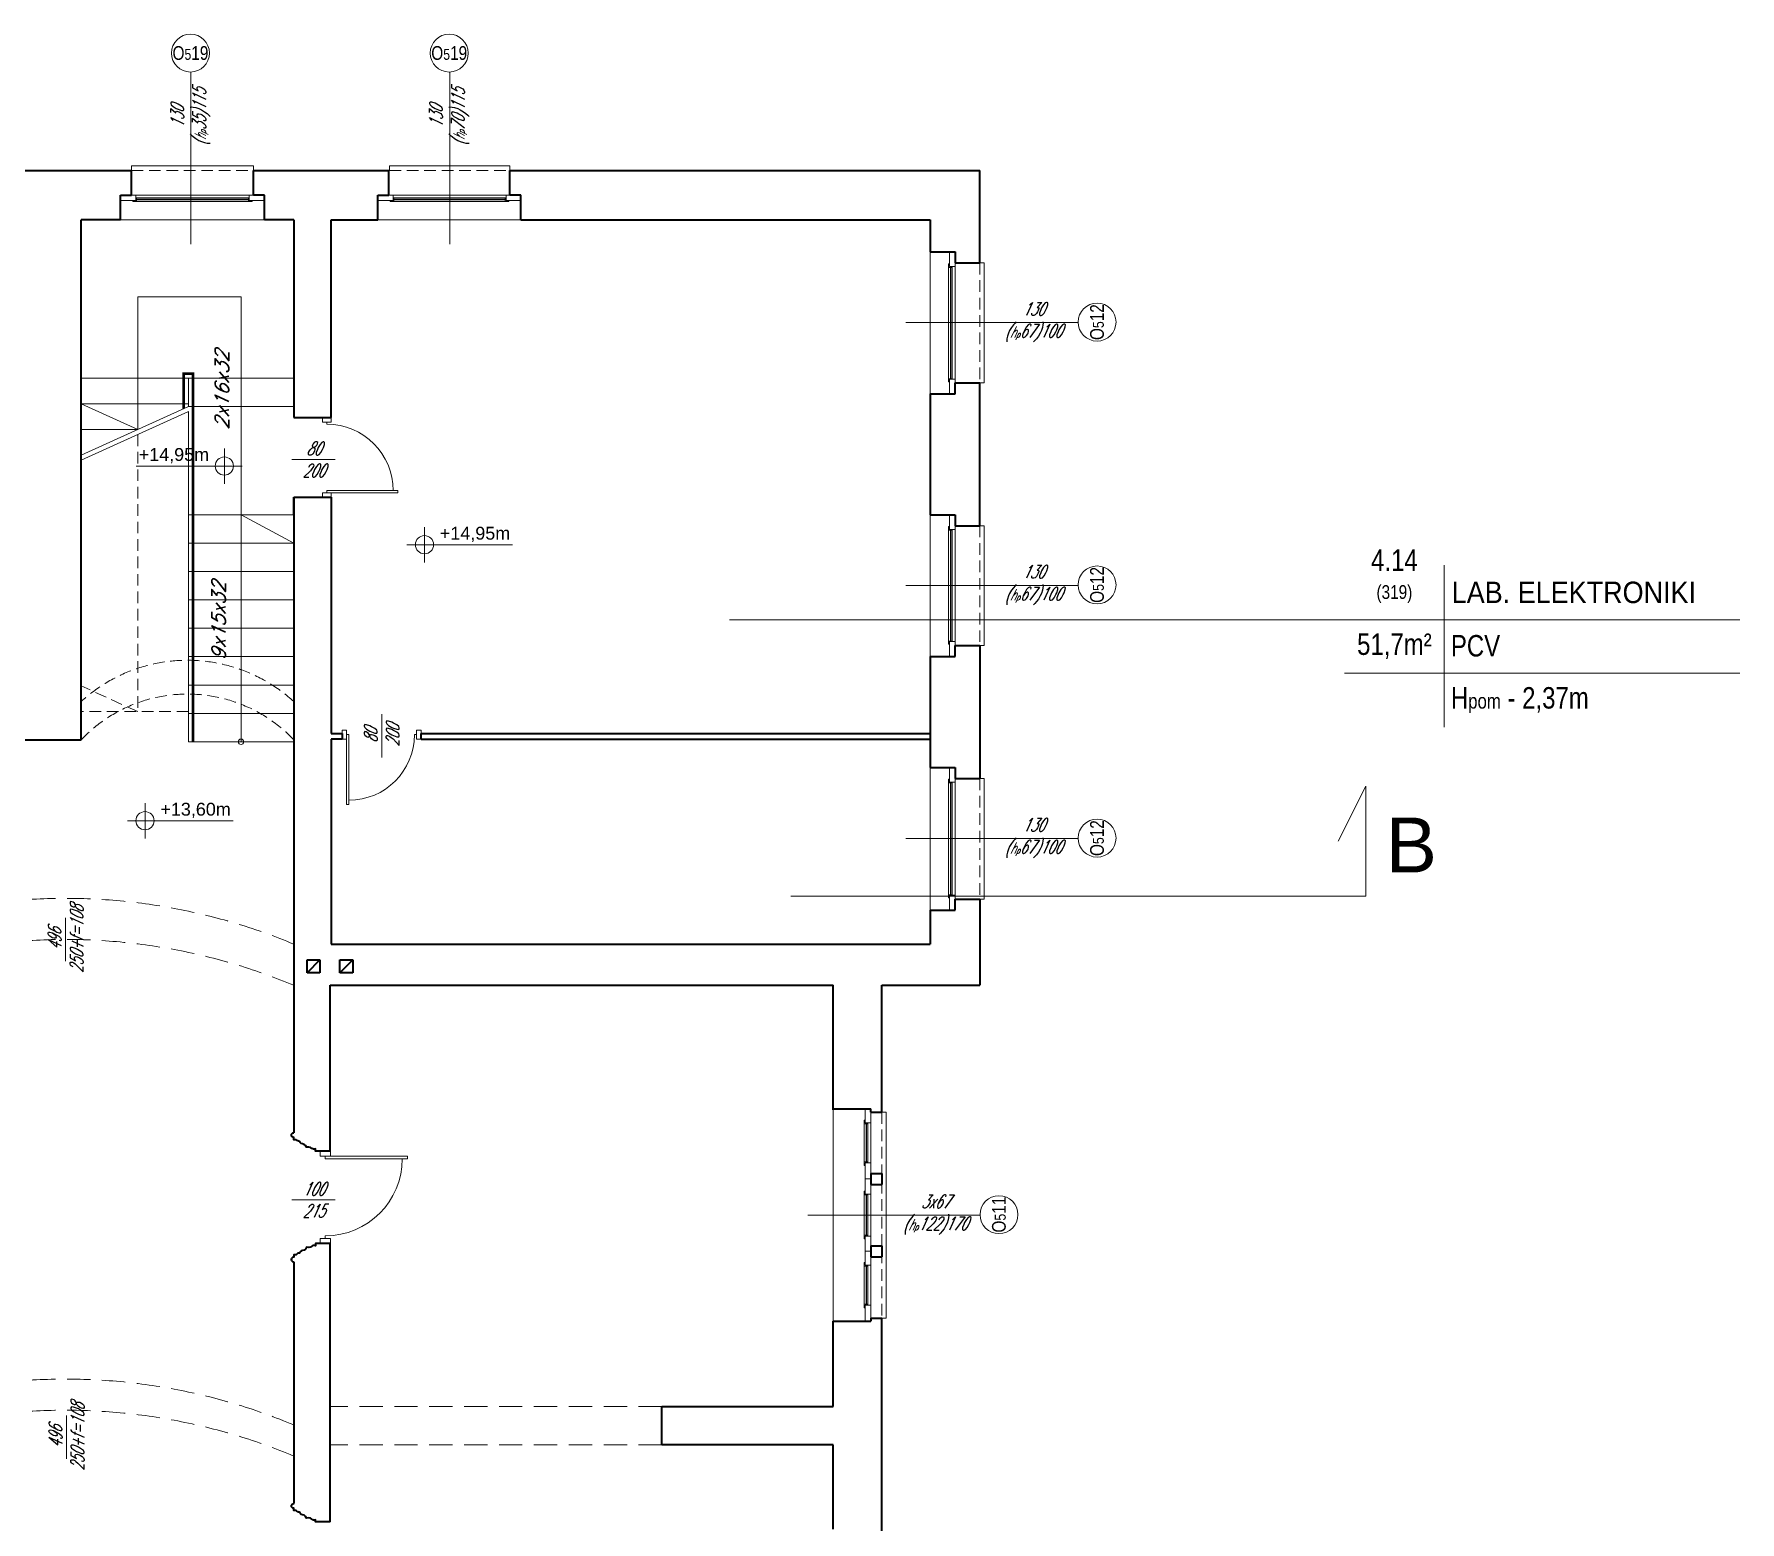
# Model space of a CAD drawing. Header units: millimetres. Extents: x -18485 to 40303, y -22087 to 35064.
# Drawn here: x 12946 to 14808, y -8479 to -6854 of the extents above; entities that cross this region are included whole.
import ezdxf
from ezdxf.enums import TextEntityAlignment as Align

# ---------------------------------------------------------------- set-up
doc = ezdxf.new("R2010")
doc.units = ezdxf.units.MM
doc.linetypes.add('DASHED', pattern=[19.05, 12.7, -6.35])
doc.layers.get('0').update_dxf_attribs({"lineweight": 25})
for name, color, linetype, lineweight in [('03-01_okna', 5, 'Continuous', 15), ('03_drzwi', 1, 'Continuous', 0), ('04-1_widok', 251, 'Continuous', 5), ('04-2_nad', 251, 'DASHED', 5), ('05-03_opis', 10, 'Continuous', 5), ('31 piętro III - ściany', 2, 'Continuous', 35), ('34 piętro III - przerywane', 5, 'DASHED', 5), ('inw03-02_schody', 6, 'Continuous', 5)]:
    doc.layers.add(name, color=color, linetype=linetype, lineweight=lineweight)
doc.styles.add('APLUS', font='arial.ttf', dxfattribs={"width": 0.6})
doc.styles.add('arial', font='arial.ttf')
doc.styles.add('ariel', font='arial.ttf', dxfattribs={"width": 0.8})
doc.styles.add('ariel_wym', font='simplex.shx', dxfattribs={"width": 0.65, "oblique": 25})

# ---------------------------------------------------------------- blocks, each defined once
blk = doc.blocks.new('*U1449')
blk.add_line((0, 0.375), (0, 0.4))
at = {"ltscale": 0.8}
blk.add_lwpolyline([(-0.05, 0.4), (-0.05, 0.45), (0.05, 0.45), (0.05, 0.4)], close=True, dxfattribs=at)
blk.add_lwpolyline([(0, -0.4), (0, -0.375), (-0.8, -0.375), (-0.8, -0.4), (-0.05, -0.4), (0.05, -0.4), (0.05, -0.45), (-0.05, -0.45), (-0.05, -0.4)])
blk.add_arc((0, -0.375), 0.75, 90, 180)
blk = doc.blocks.new('kota rzutowa')
at = {"ltscale": 0.5}
for p, q in [((0, -20.6), (0, 20.6)), ((-20.6, 0), (102.8, 0))]:
    blk.add_line(p, q, dxfattribs=at)
blk.add_circle((0, 0), 10.6, dxfattribs=at)
at = {"ltscale": 0.5, "style": 'arial'}
blk.add_attdef('POZ._POSADKI_WYKOŃCZONWJ', text='', height=15, dxfattribs=at).set_placement((17.9, 1.4), align=Align.BOTTOM_LEFT)
blk.add_attdef('POZ._POSADZKI_KONSTRUKCJA', text='', height=15, dxfattribs=at).set_placement((17, -5), align=Align.TOP_LEFT)
blk = doc.blocks.new('*U1455')
blk.add_lwpolyline([(0, 0), (-1, 0), (-1, 1), (-0.75, 0.5)])
at = {"style": 'APLUS'}
blk.add_attdef('L1', text='', height=0.5, dxfattribs=at).set_placement((-1.415, 0.466), align=Align.MIDDLE_CENTER)

msp = doc.modelspace()

# ---------------------------------------------------------------- linework, layer by layer
at = {"layer": '03-01_okna', "linetype": 'Continuous', "lineweight": 0}
for p, q in [((13052.6, -7002.7), (13052.6, -6997.7)), ((13052.6, -6997.7), (13185.6, -6997.7)), ((13185.6, -7002.7), (13185.6, -6997.7)), ((13334.1, -7002.7), (13334.1, -6997.7)), ((13334.1, -6997.7), (13465.6, -6997.7)), ((13465.6, -7002.7), (13465.6, -6997.7)), ((13181.1, -7029.7), (13057.1, -7029.7)), ((13057.1, -7032.7), (13181.1, -7032.7)), ((13058.1, -7036.7), (13058.1, -7032.7)), ((13058.1, -7034.2), (13180.1, -7034.2)), ((13058.1, -7034.7), (13180.1, -7034.7)), ((13180.1, -7036.7), (13180.1, -7032.7)), ((13461.6, -7029.7), (13338.1, -7029.7)), ((13338.1, -7032.7), (13461.6, -7032.7)), ((13339.1, -7036.7), (13339.1, -7032.7)), ((13339.1, -7034.2), (13460.6, -7034.2)), ((13339.1, -7034.7), (13460.6, -7034.7)), ((13460.6, -7036.7), (13460.6, -7032.7)), ((13944.6, -7108.7), (13948.6, -7108.7)), ((13946.6, -7108.7), (13946.6, -7230.2)), ((13947.1, -7108.7), (13947.1, -7230.2)), ((13948.6, -7107.7), (13948.6, -7230.7)), ((13951.6, -7230.7), (13951.6, -7107.7)), ((13978.6, -7103.7), (13983.6, -7103.7)), ((13983.6, -7103.7), (13983.6, -7234.7)), ((13944.6, -7230.2), (13948.6, -7230.2)), ((13978.6, -7234.7), (13983.6, -7234.7)), ((13978.6, -7390.7), (13983.6, -7390.7)), ((13983.6, -7390.7), (13983.6, -7521.7)), ((13944.6, -7395.7), (13948.6, -7395.7)), ((13946.6, -7395.7), (13946.6, -7516.7)), ((13947.1, -7395.7), (13947.1, -7516.7)), ((13948.6, -7394.7), (13948.6, -7517.2)), ((13951.6, -7517.2), (13951.6, -7394.7)), ((13944.6, -7516.7), (13948.6, -7516.7)), ((13978.6, -7521.7), (13983.6, -7521.7)), ((13944.6, -7671.7), (13948.6, -7671.7)), ((13946.6, -7671.7), (13946.6, -7793.7)), ((13947.1, -7671.7), (13947.1, -7793.7)), ((13948.6, -7670.7), (13948.6, -7794.2)), ((13951.6, -7794.2), (13951.6, -7670.7)), ((13978.6, -7666.7), (13983.6, -7666.7)), ((13983.6, -7666.7), (13983.6, -7798.7)), ((13944.6, -7793.7), (13948.6, -7793.7)), ((13978.6, -7798.7), (13983.6, -7798.7)), ((13852.6, -8043.9), (13856.6, -8043.9)), ((13854.6, -8043.9), (13854.6, -8085.4)), ((13855.1, -8043.9), (13855.1, -8085.4)), ((13856.6, -8042.9), (13856.6, -8086.4)), ((13859.6, -8086.4), (13859.6, -8042.9)), ((13871.6, -8031.1), (13876.6, -8031.1)), ((13876.6, -8031.1), (13876.6, -8256.1)), ((13852.6, -8085.4), (13856.6, -8085.4)), ((13852.6, -8121.6), (13856.6, -8121.6)), ((13854.6, -8165.6), (13854.6, -8121.6)), ((13855.1, -8165.6), (13855.1, -8121.6)), ((13856.6, -8166.6), (13856.6, -8120.6)), ((13859.6, -8120.6), (13859.6, -8166.6)), ((13852.6, -8165.6), (13856.6, -8165.6)), ((13852.6, -8199.4), (13856.6, -8199.4)), ((13854.6, -8199.4), (13854.6, -8240.9)), ((13855.1, -8199.4), (13855.1, -8240.9)), ((13856.6, -8198.4), (13856.6, -8241.9)), ((13859.6, -8241.9), (13859.6, -8198.4)), ((13852.6, -8240.9), (13856.6, -8240.9)), ((13871.6, -8256.1), (13876.6, -8256.1))]:
    msp.add_line(p, q, dxfattribs=at)
at = {"layer": '03-01_okna', "linetype": 'DASHED'}
for p, q in [((13052.6, -7002.7), (13185.6, -7002.7)), ((13334.1, -7002.7), (13465.6, -7002.7)), ((13978.6, -7103.7), (13978.6, -7234.7)), ((13978.6, -7390.7), (13978.6, -7521.7)), ((13978.6, -7666.7), (13978.6, -7798.7)), ((13871.6, -8031.1), (13871.6, -8256.1))]:
    msp.add_line(p, q, dxfattribs=at)
at = {"layer": '03-01_okna', "linetype": 'Continuous', "lineweight": 0}
for points in [[(13057.1, -7035.7), (13040.6, -7035.7), (13040.6, -7029.7), (13057.1, -7029.7)], [(13197.6, -7035.7), (13181.1, -7035.7), (13181.1, -7029.7), (13197.6, -7029.7)], [(13338.1, -7035.7), (13321.6, -7035.7), (13321.6, -7029.7), (13338.1, -7029.7)], [(13478.1, -7035.7), (13461.6, -7035.7), (13461.6, -7029.7), (13478.1, -7029.7)], [(13945.6, -7107.7), (13945.6, -7091.2), (13951.6, -7091.2), (13951.6, -7107.7)], [(13945.6, -7247.2), (13945.6, -7230.7), (13951.6, -7230.7), (13951.6, -7247.2)], [(13945.6, -7394.7), (13945.6, -7378.7), (13951.6, -7378.7), (13951.6, -7394.7)], [(13945.6, -7533.7), (13945.6, -7517.2), (13951.6, -7517.2), (13951.6, -7533.7)], [(13945.6, -7670.7), (13945.6, -7654.7), (13951.6, -7654.7), (13951.6, -7670.7)], [(13945.6, -7810.7), (13945.6, -7794.2), (13951.6, -7794.2), (13951.6, -7810.7)], [(13853.6, -8042.9), (13853.6, -8027.6), (13859.6, -8027.6), (13859.6, -8042.9)], [(13853.6, -8104.1), (13853.6, -8086.4), (13859.6, -8086.4), (13859.6, -8104.1)], [(13853.6, -8104.1), (13853.6, -8120.6), (13859.6, -8120.6), (13859.6, -8104.1)], [(13853.6, -8166.6), (13853.6, -8183.1), (13859.6, -8183.1), (13859.6, -8166.6)], [(13853.6, -8198.4), (13853.6, -8183.1), (13859.6, -8183.1), (13859.6, -8198.4)], [(13853.6, -8259.6), (13853.6, -8241.9), (13859.6, -8241.9), (13859.6, -8259.6)]]:
    msp.add_lwpolyline(points, close=True, dxfattribs=at)
for points in [[(13054.1, -7035.7), (13054.1, -7036.7), (13184.1, -7036.7), (13184.1, -7035.7)], [(13335.1, -7035.7), (13335.1, -7036.7), (13464.6, -7036.7), (13464.6, -7035.7)], [(13945.6, -7104.7), (13944.6, -7104.7), (13944.6, -7233.7), (13945.6, -7233.7)], [(13945.6, -7391.7), (13944.6, -7391.7), (13944.6, -7520.2), (13945.6, -7520.2)], [(13945.6, -7667.7), (13944.6, -7667.7), (13944.6, -7797.2), (13945.6, -7797.2)], [(13853.6, -8039.9), (13852.6, -8039.9), (13852.6, -8089.4), (13853.6, -8089.4)], [(13853.6, -8169.6), (13852.6, -8169.6), (13852.6, -8117.6), (13853.6, -8117.6)], [(13853.6, -8195.4), (13852.6, -8195.4), (13852.6, -8244.9), (13853.6, -8244.9)]]:
    msp.add_lwpolyline(points, dxfattribs=at)
at = {"layer": '04-1_widok'}
for p, q in [((13197.6, -7056.7), (13040.6, -7056.7)), ((13478.1, -7056.7), (13321.6, -7056.7)), ((13924.6, -7247.2), (13924.6, -7091.2)), ((13924.6, -7533.7), (13924.6, -7378.7)), ((13924.6, -7810.7), (13924.6, -7654.7)), ((13818.6, -8259.6), (13818.6, -8027.6))]:
    msp.add_line(p, q, dxfattribs=at)
at = {"layer": '04-2_nad', "ltscale": 2}
for p, q in [((13631.6, -8352.6), (13269.6, -8352.6)), ((13631.6, -8394.6), (13269.6, -8394.6))]:
    msp.add_line(p, q, dxfattribs=at)
for centre in [(12980.6, -8442.7), (12980.6, -8487.6), (12980.6, -8967.7), (12980.6, -9001.7)]:
    msp.add_arc(centre, 645, 67.2916, 112.7084, dxfattribs=at)
at = {"layer": '05-03_opis', "lineweight": 0}
for p, q in [((13117.4, -7083.3), (13117.4, -6895.2)), ((13399.9, -7083.3), (13399.9, -6895.2)), ((13898, -7168.9), (14086, -7168.9)), ((13274.8, -7318.4), (13227.6, -7318.4)), ((13898, -7455.9), (14086, -7455.9)), ((13325.7, -7596.6), (13325.7, -7643.8)), ((13898, -7732.4), (14086, -7732.4)), ((12980.6, -7819), (12980.6, -7866.2)), ((13274.8, -8126.9), (13227.6, -8126.9)), ((13790.9, -8143.6), (13978.9, -8143.6)), ((12981.6, -8362.5), (12981.6, -8409.7))]:
    msp.add_line(p, q, dxfattribs=at)
at = {"layer": '05-03_opis'}
for p, q in [((14485.7, -7434), (14485.7, -7610.7)), ((13705.4, -7493.4), (14808.5, -7493.4)), ((14376.8, -7551.8), (14808.5, -7551.8)), ((14280, -7795.3), (13772.5, -7795.3))]:
    msp.add_line(p, q, dxfattribs=at)
at = {"layer": '05-03_opis', "lineweight": 0}
for centre in [(13116.9, -6874.6), (13399.4, -6874.6), (14106.7, -7168.4), (14106.7, -7455.4), (14106.7, -7731.9), (13999.6, -8143.1)]:
    msp.add_circle(centre, 20.7, dxfattribs=at)
at = {"layer": '31 piętro III - ściany'}
for p, q in [((12892.1, -7002.7), (13052.6, -7002.7)), ((13052.6, -7029.7), (13052.6, -7002.7)), ((13185.6, -7002.7), (13333.6, -7002.7)), ((13185.6, -7029.7), (13185.6, -7002.7)), ((13333.6, -7029.7), (13333.6, -7002.7)), ((13465.6, -7029.7), (13465.6, -7002.7)), ((13465.6, -7002.7), (13978.6, -7002.7)), ((13978.6, -7103.7), (13978.6, -7002.7)), ((13040.6, -7056.7), (13040.6, -7029.7)), ((13040.6, -7029.7), (13052.6, -7029.7)), ((13197.6, -7029.7), (13185.6, -7029.7)), ((13197.6, -7056.7), (13197.6, -7029.7)), ((13321.6, -7056.7), (13321.6, -7029.7)), ((13321.6, -7029.7), (13333.6, -7029.7)), ((13477.6, -7029.7), (13465.6, -7029.7)), ((13477.6, -7056.7), (13477.6, -7029.7)), ((12997.6, -7624.7), (12997.6, -7056.7)), ((13040.6, -7056.7), (12997.6, -7056.7)), ((13229.6, -7056.7), (13197.6, -7056.7)), ((13229.6, -7056.7), (13197.6, -7056.7)), ((13229.6, -7056.7), (13229.6, -7272.7)), ((13270.6, -7272.7), (13270.6, -7056.7)), ((13270.6, -7056.7), (13321.6, -7056.7)), ((13270.6, -7056.7), (13321.6, -7056.7)), ((13477.6, -7056.7), (13924.6, -7056.7)), ((13924.6, -7056.7), (13924.6, -7091.7)), ((13924.6, -7091.7), (13951.6, -7091.7)), ((13951.6, -7091.7), (13951.6, -7103.7)), ((13951.6, -7103.7), (13978.6, -7103.7)), ((13951.6, -7246.7), (13951.6, -7234.7)), ((13951.6, -7234.7), (13978.6, -7234.7)), ((13978.6, -7390.7), (13978.6, -7234.7)), ((13924.6, -7246.7), (13924.6, -7378.7)), ((13924.6, -7246.7), (13951.6, -7246.7)), ((13229.6, -7272.7), (13270.6, -7272.7)), ((13229.6, -7359.7), (13229.6, -8053.7)), ((13229.6, -7378.7), (13229.6, -7359.7)), ((13229.6, -7359.7), (13270.6, -7359.7)), ((13270.6, -7359.7), (13270.6, -7617.7)), ((13924.6, -7378.7), (13951.6, -7378.7)), ((13951.6, -7378.7), (13951.6, -7390.7)), ((13951.6, -7390.7), (13978.6, -7390.7)), ((13951.6, -7533.7), (13951.6, -7521.7)), ((13951.6, -7521.7), (13978.6, -7521.7)), ((13978.6, -7521.7), (13978.6, -7666.7)), ((13924.6, -7533.7), (13924.6, -7617.7)), ((13924.6, -7533.7), (13951.6, -7533.7)), ((12910.6, -7624.7), (12997.6, -7624.7)), ((13270.6, -7617.7), (13282.6, -7617.7)), ((13270.6, -7617.7), (13282.6, -7617.7)), ((13282.6, -7623.7), (13270.6, -7623.7)), ((13270.6, -7623.7), (13270.6, -7847.7)), ((13282.6, -7617.7), (13282.6, -7623.7)), ((13368.6, -7617.7), (13924.6, -7617.7)), ((13368.6, -7623.7), (13368.6, -7617.7)), ((13368.6, -7623.7), (13924.6, -7623.7)), ((13924.6, -7617.7), (13924.6, -7623.7)), ((13924.6, -7623.7), (13924.6, -7654.7)), ((13924.6, -7623.7), (13924.6, -7654.7)), ((13924.6, -7654.7), (13951.6, -7654.7)), ((13951.6, -7654.7), (13951.6, -7666.7)), ((13951.6, -7666.7), (13978.6, -7666.7)), ((13951.6, -7810.7), (13951.6, -7798.7)), ((13951.6, -7798.7), (13978.6, -7798.7)), ((13978.6, -7798.7), (13978.6, -7892.6)), ((13924.6, -7810.7), (13924.6, -7847.7)), ((13924.6, -7810.7), (13951.6, -7810.7)), ((13270.6, -7847.7), (13924.6, -7847.7)), ((13244.2, -7864.9), (13258.2, -7864.9)), ((13244.2, -7878.9), (13244.2, -7864.9)), ((13258.2, -7864.9), (13244.2, -7878.9)), ((13258.2, -7864.9), (13258.2, -7878.9)), ((13280.1, -7864.9), (13294.1, -7864.9)), ((13280.1, -7878.9), (13280.1, -7864.9)), ((13294.1, -7864.9), (13280.1, -7878.9)), ((13294.1, -7864.9), (13294.1, -7878.9)), ((13258.2, -7878.9), (13244.2, -7878.9)), ((13269.6, -7892.6), (13818.6, -7892.6)), ((13269.6, -8073.7), (13269.6, -7892.6)), ((13294.1, -7878.9), (13280.1, -7878.9)), ((13818.6, -8028.6), (13818.6, -7892.6)), ((13871.6, -8031.1), (13871.6, -7892.6)), ((13871.6, -7892.6), (13978.6, -7892.6)), ((13818.6, -8027.6), (13859.6, -8027.6)), ((13859.6, -8031.1), (13859.6, -8027.6)), ((13859.6, -8031.1), (13871.6, -8031.1)), ((13859.6, -8098.1), (13859.6, -8110.1)), ((13859.6, -8098.1), (13871.6, -8098.1)), ((13871.6, -8098.1), (13871.6, -8110.1)), ((13859.6, -8110.1), (13871.6, -8110.1)), ((13269.6, -8478.7), (13269.6, -8174.7)), ((13859.6, -8177.1), (13859.6, -8189.1)), ((13859.6, -8177.1), (13871.6, -8177.1)), ((13859.6, -8189.1), (13871.6, -8189.1)), ((13871.6, -8177.1), (13871.6, -8189.1)), ((13229.6, -8194.7), (13229.6, -8458.7)), ((13818.6, -8352.6), (13818.6, -8259.6)), ((13818.6, -8259.6), (13859.6, -8259.6)), ((13859.6, -8256.1), (13871.6, -8256.1)), ((13859.6, -8256.1), (13859.6, -8259.6)), ((13871.6, -8490.1), (13871.6, -8256.1)), ((13631.6, -8394.6), (13631.6, -8352.6)), ((13631.6, -8352.6), (13818.6, -8352.6)), ((13818.6, -8394.6), (13631.6, -8394.6)), ((13818.6, -8486.6), (13818.6, -8394.6))]:
    msp.add_line(p, q, dxfattribs=at)
for points in [[(13269.6, -8073.7), (13253.5, -8073.7), (13253.5, -8071.3), (13252.2, -8071.6), (13251.2, -8071.6), (13250.5, -8071.4), (13249.3, -8070.7), (13247.8, -8069.7), (13246, -8069.3), (13243.7, -8069.6), (13242.4, -8067.6), (13241, -8066.4), (13239.2, -8065.9), (13237.9, -8065.5), (13237.3, -8065), (13236.7, -8064.3), (13236.1, -8063.1, -0.223712), (13232.2, -8061.3), (13229.6, -8061.3), (13229.6, -8058.8, -1), (13229.6, -8053.7)], [(13269.6, -8174.7), (13253.5, -8174.7), (13253.5, -8177), (13252.2, -8176.7), (13251.2, -8176.7), (13250.5, -8176.9), (13249.3, -8177.6), (13247.8, -8178.6), (13246, -8179), (13243.7, -8178.7), (13242.4, -8180.7), (13241, -8181.9), (13239.2, -8182.4), (13237.9, -8182.8), (13237.3, -8183.3), (13236.7, -8184), (13236.1, -8185.2, 0.223712), (13232.2, -8187.1), (13229.6, -8187.1), (13229.6, -8189.5, 1), (13229.6, -8194.7)], [(13269.6, -8478.7), (13253.5, -8478.7), (13253.5, -8476.3), (13252.2, -8476.6), (13251.2, -8476.6), (13250.5, -8476.4), (13249.3, -8475.7), (13247.8, -8474.7), (13246, -8474.3), (13243.7, -8474.6), (13242.4, -8472.6), (13241, -8471.4), (13239.2, -8470.9), (13237.9, -8470.5), (13237.3, -8470), (13236.7, -8469.3), (13236.1, -8468.1, -0.223712), (13232.2, -8466.3), (13229.6, -8466.3), (13229.6, -8463.8, -1), (13229.6, -8458.7)]]:
    msp.add_lwpolyline(points, format="xyb", dxfattribs=at)
at = {"layer": '34 piętro III - przerywane'}
for centre, radius, start, end in [((13113.6, -7709.7), 172, 47.5944, 132.4056), ((13113.6, -7734.2), 159.6, 43.3646, 136.6354)]:
    msp.add_arc(centre, radius, start, end, dxfattribs=at)
at = {"layer": 'inw03-02_schody'}
for p, q in [((13059.4, -7140.9), (13059.4, -7285.7)), ((13172.1, -7140.9), (13059.4, -7140.9)), ((13172.1, -7626.7), (13172.1, -7140.9)), ((13114.6, -7229.7), (12997.6, -7229.7)), ((13229.6, -7229.7), (13114.6, -7229.7)), ((13114.6, -7229.7), (13114.6, -7260.7)), ((13114.6, -7257.7), (12997.6, -7257.7)), ((13059.4, -7285.7), (12997.6, -7257.7)), ((12997.6, -7313.7), (13114.6, -7260.7)), ((13229.6, -7260.7), (13114.6, -7260.7)), ((12997.6, -7319.1), (13114.6, -7266.1)), ((13114.6, -7266.1), (13114.6, -7626.7)), ((13059.4, -7285.7), (12997.6, -7285.7)), ((13229.6, -7378.7), (13114.6, -7378.7)), ((13172.1, -7378.7), (13229.6, -7409.7)), ((13229.6, -7409.7), (13114.6, -7409.7)), ((13229.6, -7440.7), (13114.6, -7440.7)), ((13229.6, -7471.7), (13114.6, -7471.7)), ((13229.6, -7502.7), (13114.6, -7502.7)), ((13229.6, -7533.7), (13114.6, -7533.7)), ((13229.6, -7564.7), (13114.6, -7564.7)), ((13229.6, -7595.7), (13114.6, -7595.7)), ((13229.6, -7626.7), (13114.6, -7626.7))]:
    msp.add_line(p, q, dxfattribs=at)
at = {"layer": 'inw03-02_schody', "linetype": 'DASHED'}
for p, q in [((13059.4, -7291.1), (13059.4, -7593.7)), ((13059.4, -7593.7), (12997.6, -7565.7)), ((13114.6, -7593.7), (12997.6, -7593.7))]:
    msp.add_line(p, q, dxfattribs=at)
at = {"layer": 'inw03-02_schody', "const_width": 3}
msp.add_lwpolyline([(13119.6, -7626.7), (13119.6, -7224.7), (13109.6, -7224.7), (13109.6, -7262.9)], dxfattribs=at)
at = {"layer": 'inw03-02_schody'}
msp.add_circle((13172.1, -7626.7), 3, dxfattribs=at)

# ---------------------------------------------------------------- block references
at = {"layer": '03_drzwi', "xscale": -96.6666666666406, "yscale": 96.6666666666406, "zscale": 96.66666666663976}
msp.add_blockref('*U1449', (13265.8, -7316.2), dxfattribs=at)
at = {"layer": '03_drzwi'}
for p, xscale, yscale, zscale, rotation in [((13325.6, -7618.9), -95.55555555552928, 95.55555555552928, 95.555555555529, 270), ((13264, -8124.2), 112.2222222221826, 112.2222222221826, 112.2222222221826, 180)]:
    msp.add_blockref('*U1449', p, dxfattribs=dict(at, xscale=xscale, yscale=yscale, zscale=zscale, rotation=rotation))
at = {"layer": '05-03_opis'}
ref = msp.add_blockref('kota rzutowa', (13153.9, -7325.6), dxfattribs=dict(at, xscale=-0.9359999999996944, yscale=0.9359999999996944, zscale=0.9359999999999999))
ref.add_attrib('POZ._POSADKI_WYKOŃCZONWJ', '+14,95m', dxfattribs={"layer": '0', "ltscale": 0.5, "height": 14.04, "style": 'arial'}).set_placement((13060.4, -7324.2), align=Align.BOTTOM_LEFT)
at = {"layer": '05-03_opis', "xscale": 0.9359999999996944, "yscale": 0.9359999999996944, "zscale": 0.9359999999996944}
for p, values in [((13372.4, -7411.5), {'POZ._POSADKI_WYKOŃCZONWJ': '+14,95m'}), ((13067.3, -7712.9), {'POZ._POSADKI_WYKOŃCZONWJ': '+13,60m'})]:
    msp.add_blockref('kota rzutowa', p, dxfattribs=at).add_auto_attribs(values)
at = {"layer": '05-03_opis'}
ref = msp.add_blockref('*U1455', (14280, -7795.3), dxfattribs=dict(at, xscale=-120, yscale=120, zscale=120))
ref.add_attrib('L1', 'B', dxfattribs={"layer": '0', "height": 60, "style": 'APLUS'}).set_placement((14449.8, -7739.4), align=Align.MIDDLE_CENTER)

# ---------------------------------------------------------------- texts
at = {"layer": '05-03_opis', "lineweight": 0, "attachment_point": 5}
for s, insert, char_height, width, style in [('O{\\H0.8x;5}19', (13116.9, -6874.6), 15, 75.194, 'ariel'), ('O{\\H0.8x;5}19', (13399.4, -6874.6), 15, 75.194, 'ariel'), ('130\\P({\\H0.8333x;h\\H0.6x;p}67)100', (14037.1, -7168.4), 14.4, 62.661, 'ariel_wym'), ('80\\P200', (13251.4, -7318.4), 14.4, 68.936, 'ariel_wym'), ('130\\P({\\H0.8333x;h\\H0.6x;p}67)100', (14037.1, -7455.4), 14.4, 62.661, 'ariel_wym'), ('130\\P({\\H0.8333x;h\\H0.6x;p}67)100', (14037.1, -7731.9), 14.4, 62.661, 'ariel_wym'), ('100\\P215', (13251.4, -8126.9), 14.4, 68.936, 'ariel_wym'), ('3x67\\P({\\H0.8333x;h\\H0.6x;p}122)170', (13930.1, -8143.1), 14.4, 62.661, 'ariel_wym')]:
    msp.add_mtext(s, dxfattribs=dict(at, insert=insert, char_height=char_height, width=width, style=style))
at = {"layer": '05-03_opis', "lineweight": 0, "attachment_point": 5, "rotation": 90}
for s, insert, char_height, width, style in [('130\\P({\\H0.8333x;h\\H0.6x;p}35)115', (13116.9, -6944.1), 14.4, 62.661, 'ariel_wym'), ('130\\P({\\H0.8333x;h\\H0.6x;p}70)115', (13399.4, -6944.1), 14.4, 62.661, 'ariel_wym'), ('O{\\H0.8x;5}12', (14106.7, -7168.4), 15, 75.194, 'ariel'), ('{\\W1;2x16x32}', (13151.2, -7242.8), 15, 55, 'ariel_wym'), ('{\\W1;9x15x32}', (13147.6, -7494.9), 15, 55, 'ariel_wym'), ('O{\\H0.8x;5}12', (14106.7, -7455.4), 15, 75.194, 'ariel'), ('80\\P200', (13325.7, -7620), 14.4, 68.936, 'ariel_wym'), ('O{\\H0.8x;5}12', (14106.7, -7731.9), 15, 75.194, 'ariel'), ('496\\P250+f=108', (12980.6, -7842.4), 14.4, 68.936, 'ariel_wym'), ('O{\\H0.8x;5}11', (13999.6, -8143.1), 15, 75.194, 'ariel'), ('496\\P250+f=108', (12981.6, -8385.9), 14.4, 68.936, 'ariel_wym')]:
    msp.add_mtext(s, dxfattribs=dict(at, insert=insert, char_height=char_height, width=width, style=style))
at = {"layer": '05-03_opis', "style": 'ariel'}
for s, insert, char_height, width, attachment_point in [('4.14\\P{\\H0.6404x;(319)}', (14431.3, -7445.9), 23.423, 108.913, 5), ('{\\W0.9; LAB. ELEKTRONIKI}', (14485.7, -7463.7), 23.423, 356.638, 4), ('51,7m²', (14431.3, -7522.3), 23.42, 108.913, 5), (' PCV', (14485.7, -7522), 23.42, 322.789, 4), (' H{\\H0.7x;pom} - 2,37m', (14485.7, -7581.2), 23.423, 322.789, 4)]:
    msp.add_mtext(s, dxfattribs=dict(at, insert=insert, char_height=char_height, width=width, attachment_point=attachment_point))

doc.saveas('drawing.dxf')
